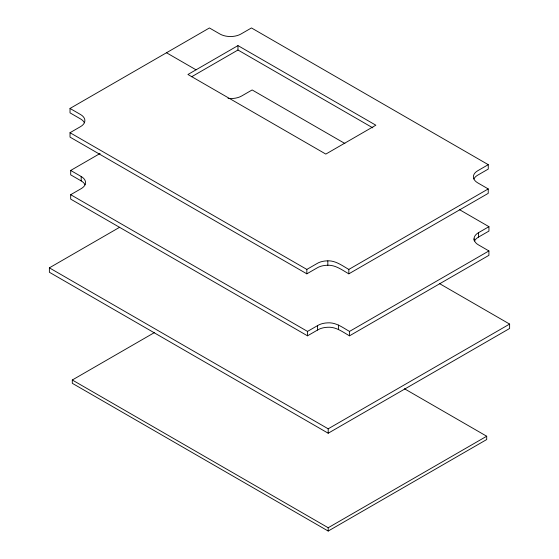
<?xml version="1.0" encoding="UTF-8"?>
<svg xmlns="http://www.w3.org/2000/svg" width="559" height="559" viewBox="0 0 559 559"><rect width="100%" height="100%" fill="white"/><g stroke="black" fill="none" stroke-linecap="round" stroke-linejoin="round"><path stroke-width="0.84" d="M84.367 122.77A14.848 8.574 0 0 0 80.524 118.927L70.022 112.862L70.022 108.453L209.429 27.964L219.946 34.022A14.855 8.574 0 0 0 240.95 34.022L251.466 27.95L488.259 164.667L488.259 169.077L477.749 175.149A14.855 8.574 0 0 0 473.906 178.985M488.259 164.667L477.749 170.74A14.855 8.574 0 0 0 477.735 182.856L488.238 188.935L488.238 193.344L348.83 273.833C342.066 270.004 335.309 264.68 327.064 265.266A14.855 8.574 0 0 0 316.799 268.089L306.835 273.826L70.022 137.116L70.022 132.707L80.524 126.641A14.848 8.574 0 0 0 80.524 114.511L70.022 108.453M237.973 45.6L187.943 74.487L325.82 154.088L375.851 125.202L237.973 45.6L237.973 50.01L372.839 127.871M191.674 76.744L237.973 50.01M85.038 184.763A14.848 8.574 0 0 0 81.195 180.92L70.693 174.855L70.693 170.446L100.082 153.48M459.519 209.681L488.936 226.668L478.42 232.733A14.855 8.574 0 0 0 478.406 244.856L488.908 250.935L488.908 255.344L349.508 335.826C342.737 332.004 335.98 326.673 327.735 327.267A14.855 8.574 0 0 0 317.47 330.083L307.506 335.819L70.693 199.116L70.693 194.7L81.195 188.642A14.848 8.574 0 0 0 81.195 176.511L70.693 170.446M439.346 283.504L509.619 324.073L509.619 328.482L328.196 433.225L49.381 272.254L49.381 267.845L119.682 227.254M404.423 388.729L486.7 436.23L486.7 439.542L328.196 531.05L72.3 383.306L72.3 380.001L154.57 332.5M70.022 132.707L306.835 269.417L316.799 263.673A14.855 8.574 0 0 1 327.064 260.857C335.309 260.27 342.066 265.595 348.83 269.424L488.238 188.935M474.577 240.978A14.855 8.574 0 0 1 478.42 237.142L488.936 231.077L488.936 226.668M70.693 194.7L307.506 331.41L317.47 325.673A14.855 8.574 0 0 1 327.735 322.857C335.98 322.263 342.737 327.595 349.508 331.417L488.908 250.935M49.381 267.845L328.196 428.816L509.619 324.073M72.3 380.001L328.196 527.745L486.7 436.23M344.896 143.502L252.137 89.95L241.621 96.015A14.855 8.574 0 0 1 228.023 98.342M166.491 52.756L196.034 69.812M478.42 232.733L478.42 237.142M474.067 238.791L474.067 240.258M349.508 331.417L349.508 335.826M348.83 269.424L348.83 273.833M338.447 325.052L338.447 329.461M328.196 428.816L328.196 433.225M328.196 527.745L328.196 531.05M327.826 260.892L327.826 265.301M317.47 325.673L317.47 330.083M307.506 331.41L307.506 335.819M306.835 269.417L306.835 273.826M81.195 176.511L81.195 180.92"/></g></svg>
